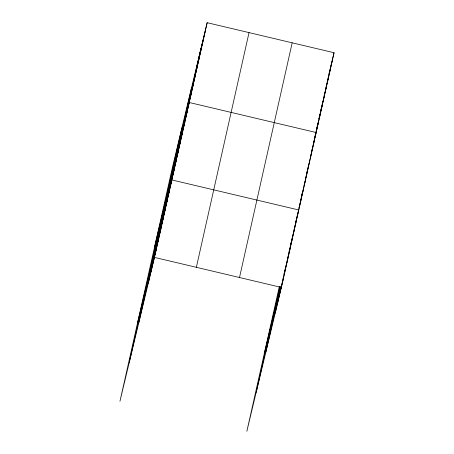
<?xml version="1.0" encoding="UTF-8"?>
<svg xmlns="http://www.w3.org/2000/svg" width="454" height="454" viewBox="0 0 454 454"><rect width="100%" height="100%" fill="white"/><g stroke="black" fill="none" stroke-linecap="round" stroke-linejoin="round"><path stroke-width="0.68" d="M129.294 362.337L181.963 127.636M138.924 322.215L191.594 87.514M148.271 283.279L200.94 48.578M207.155 22.7L172.616 166.573L119.947 401.274L154.485 257.401L207.155 22.7L334.053 52.726L281.384 287.427L246.845 431.3L279.278 286.769M196.361 267.31L249.03 32.609M239.508 277.519L292.177 42.818M256.192 392.364L279.936 286.559M265.823 352.242L280.413 287.24M275.175 313.305L281.378 285.645M198.954 57.442L205.163 31.564M196.962 66.312L203.176 40.434M194.97 75.177L201.184 49.299M192.984 84.041L199.198 58.169M190.992 92.911L197.206 67.033M189.006 101.775L195.214 75.897M187.014 110.645L193.228 84.767M185.022 119.51L191.236 93.632M154.706 246.369L189.25 102.496L316.149 132.523L311.733 150.91M180.862 138.056L187.076 112.178M178.689 147.737L184.903 121.859M176.515 157.419L182.729 131.541M174.342 167.1L180.556 141.222M172.174 176.782L178.382 150.904M170 186.463L176.214 160.585M167.827 196.145L174.041 170.267M137.324 323.821L171.867 179.949L298.766 209.975L294.027 229.724M163.48 215.508L169.694 189.63M161.306 225.19L167.52 199.312M159.138 234.871L165.347 208.993M156.965 244.553L163.179 218.675M154.791 254.234L161.005 228.356M152.618 263.916L158.832 238.038M150.444 273.597L156.658 247.719M328.985 73.837L329.479 71.794M329.803 70.432L330.455 67.708M330.784 66.346L334.053 52.726M327.158 82.021L328.634 75.892M328.957 74.53L332.067 61.591M325.824 88.167L330.075 70.461M323.997 96.35L328.083 79.325M320.7 110.662L321.353 107.938M321.682 106.577L326.097 88.195M318.873 118.852L319.531 116.128M319.854 114.766L324.105 97.06M316.722 128.397L318.685 120.225M319.009 118.863L322.119 105.924M314.894 136.586L320.127 114.794M313.561 142.726L318.135 123.658M310.377 157.186L313.975 142.204M306.734 172.997L308.697 164.825M309.021 163.463L311.802 151.886M305.377 179.273L309.628 161.567M301.734 195.084L302.228 193.041M304.021 185.55L307.454 171.249M300.378 201.36L305.287 180.93M299.027 207.637L303.113 190.612M295.707 222.085L296.36 219.361M296.689 217.999L297.342 215.275M297.671 213.913L300.94 200.293M264.228 353.848L280.317 286.826M290.708 244.173L291.36 241.449M291.689 240.087L292.342 237.363M292.671 236.001L296.593 219.657M289.028 251.811L289.516 249.768M289.845 248.406L290.498 245.682M290.827 244.32L294.419 229.338M287.671 258.088L292.251 239.02M284.028 273.898L284.516 271.855M284.845 270.493L285.498 267.769M285.827 266.407L290.078 248.701M283.001 278.813L283.654 276.089M283.977 274.727L284.635 272.003M284.959 270.641L287.904 258.383M279.516 293.942L285.731 268.064M277.343 303.624L283.557 277.746M154.485 257.401L281.384 287.427"/></g></svg>
